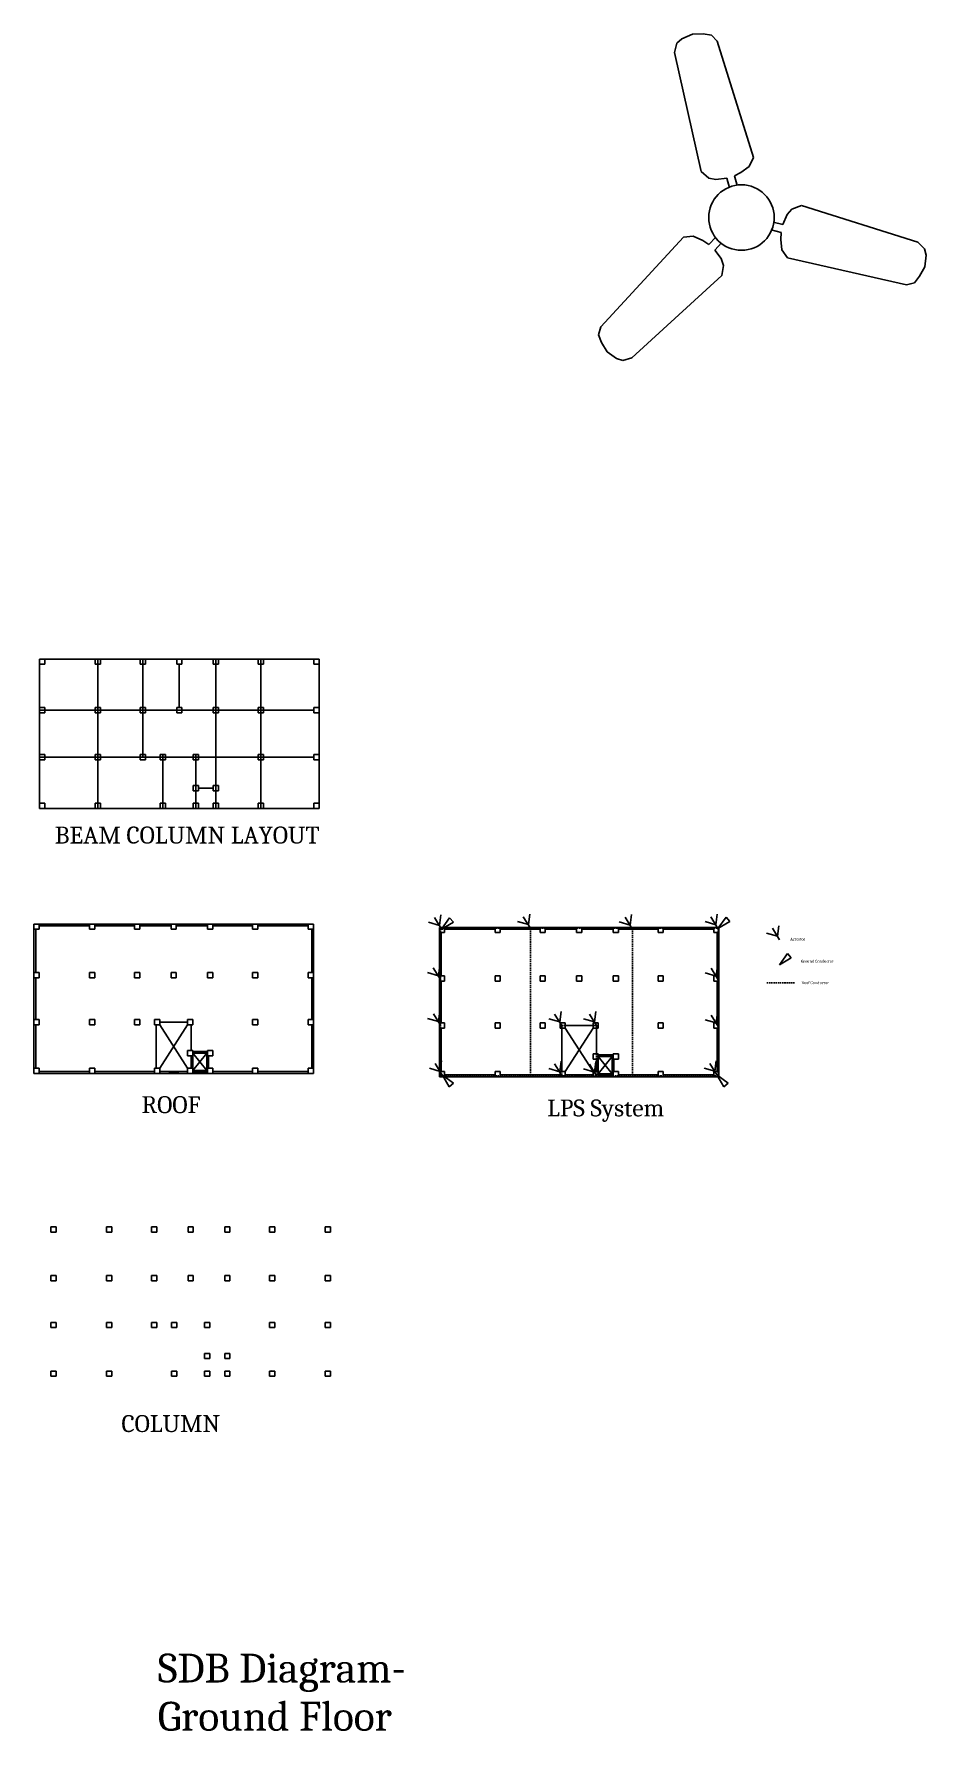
# Model space of a CAD drawing. Header units: inches. Extents: x -9560 to 22259, y -8480 to 5816.
# Drawn here: x 4327 to 7410, y -879 to 4987 of the extents above; entities that cross this region are included whole.
import ezdxf

# ---------------------------------------------------------------- set-up
doc = ezdxf.new("R2010")
doc.units = ezdxf.units.IN
doc.header["$LTSCALE"] = 2
doc.linetypes.add('HIDDEN', pattern=[0.375, 0.25, -0.125])
doc.layers.add('Emergency Lines', color=30, linetype='HIDDEN', lineweight=0)
doc.layers.add('switchboard_text', color=2, linetype='Continuous', lineweight=0)
for name, color, linetype in [('FloorPlan', 2, 'Continuous'), ('Sliding Door', 6, 'Continuous'), ('Text', 1, 'Continuous'), ('Window', 90, 'Continuous')]:
    doc.layers.add(name, color=color, linetype=linetype)
doc.styles.get("Standard").update_dxf_attribs({"font": 'Cambria Math.ttf', "height": 10})

# ---------------------------------------------------------------- blocks, each defined once
blk = doc.blocks.new('Arrestor')
at = {"layer": 'Window', "lineweight": 25, "ltscale": 10}
for p, q in [((-77, 130), (2, 43)), ((0, 140), (0, 0)), ((2, 43), (71, 128))]:
    blk.add_line(p, q, dxfattribs=at)
blk = doc.blocks.new('Ground Conductor')
at = {"layer": 'Sliding Door', "lineweight": 25, "ltscale": 10}
for p, q in [((0, 0), (84, 115)), ((124, 71), (0, 0)), ((84, 115), (124, 71))]:
    blk.add_line(p, q, dxfattribs=at)
blk = doc.blocks.new('6')
at = {"color": 18, "true_color": 0x000000}
for p, q in [((3285.1, -2227.8), (3268.2, -2243.2)), ((3322, -2211.4), (3285.1, -2227.8)), ((3358.8, -2210.9), (3322, -2211.4)), ((3387.4, -2214.9), (3358.8, -2210.9)), ((3407.5, -2235.6), (3387.4, -2214.9)), ((3268.2, -2243.2), (3260.1, -2275.1)), ((3260.1, -2275.1), (3351.4, -2686.9)), ((3532.6, -2638.3), (3407.5, -2235.6)), ((3518.4, -2668.9), (3532.6, -2638.3)), ((3351.4, -2686.9), (3378.5, -2709.3)), ((3467.6, -2701.4), (3489.2, -2689.8)), ((3489.2, -2689.8), (3518.4, -2668.9)), ((3378.5, -2709.3), (3403, -2714.4)), ((3403, -2714.4), (3440.1, -2709.5)), ((3440.1, -2709.5), (3449.6, -2742.4)), ((3476.7, -2735.2), (3467.6, -2701.4)), ((3698.5, -2804), (3665.6, -2816.2)), ((4100.8, -2930.8), (3698.5, -2804)), ((3634.6, -2869.5), (3601.3, -2861.3)), ((3649, -2834.9), (3634.6, -2869.5)), ((3665.6, -2816.2), (3649, -2834.9)), ((3290.9, -2913.4), (3004.7, -3223.2)), ((3324.5, -2910.5), (3290.9, -2913.4)), ((3357.2, -2925.3), (3324.5, -2910.5)), ((3378, -2938.2), (3357.2, -2925.3)), ((3402.8, -2913.4), (3378, -2938.2)), ((3594.1, -2888.3), (3627.9, -2897.4)), ((3627.9, -2897.4), (3627.1, -2921.8)), ((3627.1, -2921.8), (3630.6, -2957.5)), ((4124.4, -2953.8), (4100.8, -2930.8)), ((3398.8, -2958), (3422.6, -2933.2)), ((3421.6, -2987.7), (3398.8, -2958)), ((3429.5, -3011.4), (3421.6, -2987.7)), ((3630.6, -2957.5), (3650, -2985.2)), ((3650, -2985.2), (4061.4, -3078.2)), ((4129.3, -2976.1), (4124.4, -2953.8)), ((4125, -3016.3), (4129.3, -2976.1)), ((3112.6, -3331), (3423.5, -3046)), ((3423.5, -3046), (3429.5, -3011.4)), ((4089.3, -3071.2), (4107, -3048.4)), ((4107, -3048.4), (4125, -3016.3)), ((4061.4, -3078.2), (4089.3, -3071.2)), ((3004.7, -3223.2), (2996.8, -3250.9)), ((2996.8, -3250.9), (3007.7, -3277.6)), ((3007.7, -3277.6), (3026.5, -3309.3)), ((3026.5, -3309.3), (3059.1, -3333)), ((3059.1, -3333), (3080.9, -3339.9)), ((3080.9, -3339.9), (3112.6, -3331))]:
    blk.add_line(p, q, dxfattribs=at)
blk.add_circle((3491.2, -2845.6), 113.2, dxfattribs=at)

msp = doc.modelspace()

# ---------------------------------------------------------------- linework, layer by layer
at = {"layer": 'Emergency Lines', "lineweight": 25, "ltscale": 10}
for p, q in [((5731.7, 1385.8), (5731.7, 1893.2)), ((5731.7, 1893.2), (5735.4, 1893.2)), ((5735.7, 1892.9), (5744, 1892.9)), ((5744, 1892.9), (5744, 1895.7)), ((5744, 1895.7), (6053.4, 1895.7)), ((6042.7, 1895.5), (6042.7, 1385.7)), ((6053.4, 1895.7), (6689.5, 1895.7)), ((6396.1, 1895.9), (6396.1, 1386)), ((6689.5, 1895.7), (6691.7, 1895.7)), ((6691.7, 1895.7), (6691.7, 1385.8)), ((6860.2, 1707), (6956.9, 1707)), ((6151.2, 1559.1), (6271.2, 1559.1)), ((6151.2, 1559.1), (6151.2, 1385.8)), ((6271.2, 1559.1), (6271.2, 1385.9)), ((6691.7, 1385.8), (5731.7, 1385.8))]:
    msp.add_line(p, q, dxfattribs=at)
at = {"layer": 'FloorPlan'}
for p, q in [((4964.7, 2826), (4346.3, 2826)), ((4346.3, 2826), (4346.3, 2310)), ((4364.3, 2826), (4346.3, 2826)), ((4346.3, 2826), (4346.3, 2808)), ((4364.3, 2808), (4364.3, 2826)), ((4556.4, 2826), (4538.4, 2826)), ((4538.4, 2826), (4538.4, 2808)), ((4547.4, 2826), (4547.4, 2310)), ((4556.4, 2808), (4556.4, 2826)), ((4712, 2826), (4694, 2826)), ((4694, 2826), (4694, 2808)), ((4703, 2826), (4703, 2640.2)), ((4712, 2808), (4712, 2826)), ((4838.3, 2826), (4820.3, 2826)), ((4820.3, 2826), (4820.3, 2808)), ((4838.3, 2808), (4838.3, 2826)), ((4964.7, 2826), (4946.7, 2826)), ((4946.7, 2826), (4946.7, 2808)), ((4955.7, 2826), (4955.7, 2310)), ((4964.7, 2808), (4964.7, 2826)), ((4964.7, 2826), (5312.3, 2826)), ((5120, 2826), (5102, 2826)), ((5102, 2826), (5102, 2808)), ((5111, 2826), (5111, 2310)), ((5120, 2808), (5120, 2826)), ((5312.3, 2826), (5294.3, 2826)), ((5294.3, 2826), (5294.3, 2808)), ((5312.3, 2808), (5312.3, 2826)), ((4346.3, 2808), (4364.3, 2808)), ((4538.4, 2808), (4556.4, 2808)), ((4694, 2808), (4712, 2808)), ((4820.3, 2808), (4838.3, 2808)), ((4829.3, 2658.2), (4829.3, 2808)), ((4946.7, 2808), (4964.7, 2808)), ((5102, 2808), (5120, 2808)), ((5294.3, 2808), (5312.3, 2808)), ((5312.3, 2808), (5312.3, 2328)), ((4364.3, 2658.2), (4346.3, 2658.2)), ((4346.3, 2658.2), (4346.3, 2640.2)), ((4964.7, 2649.2), (4346.3, 2649.2)), ((4346.3, 2640.2), (4364.3, 2640.2)), ((4364.3, 2640.2), (4364.3, 2658.2)), ((4556.4, 2658.2), (4538.4, 2658.2)), ((4538.4, 2658.2), (4538.4, 2640.2)), ((4538.4, 2640.2), (4556.4, 2640.2)), ((4556.4, 2640.2), (4556.4, 2658.2)), ((4712, 2658.2), (4694, 2658.2)), ((4694, 2658.2), (4694, 2640.2)), ((4694, 2640.2), (4712, 2640.2)), ((4703, 2640.2), (4703, 2487.1)), ((4712, 2640.2), (4712, 2658.2)), ((4838.3, 2658.2), (4820.3, 2658.2)), ((4820.3, 2658.2), (4820.3, 2640.2)), ((4820.3, 2640.2), (4838.3, 2640.2)), ((4838.3, 2640.2), (4838.3, 2658.2)), ((4964.7, 2658.2), (4946.7, 2658.2)), ((4946.7, 2658.2), (4946.7, 2640.2)), ((4946.7, 2640.2), (4964.7, 2640.2)), ((4964.7, 2640.2), (4964.7, 2658.2)), ((4964.7, 2649.2), (5294.3, 2649.2)), ((5120, 2658.2), (5102, 2658.2)), ((5102, 2658.2), (5102, 2640.2)), ((5102, 2640.2), (5120, 2640.2)), ((5120, 2640.2), (5120, 2658.2)), ((5312.3, 2658.2), (5294.3, 2658.2)), ((5294.3, 2658.2), (5294.3, 2640.2)), ((5294.3, 2640.2), (5312.3, 2640.2)), ((5312.3, 2640.2), (5312.3, 2658.2)), ((4364.3, 2496.1), (4346.3, 2496.1)), ((4346.3, 2496.1), (4346.3, 2478.1)), ((4955.7, 2487.1), (4346.3, 2487.1)), ((4346.3, 2478.1), (4364.3, 2478.1)), ((4364.3, 2478.1), (4364.3, 2496.1)), ((4556.4, 2496.1), (4538.4, 2496.1)), ((4538.4, 2496.1), (4538.4, 2478.1)), ((4538.4, 2478.1), (4556.4, 2478.1)), ((4556.4, 2478.1), (4556.4, 2496.1)), ((4712, 2496.1), (4694, 2496.1)), ((4694, 2496.1), (4694, 2478.1)), ((4694, 2478.1), (4712, 2478.1)), ((4712, 2478.1), (4712, 2496.1)), ((4781.1, 2496.1), (4763.1, 2496.1)), ((4763.1, 2496.1), (4763.1, 2478.1)), ((4763.1, 2478.1), (4781.1, 2478.1)), ((4772.1, 2496.1), (4772.1, 2310)), ((4781.1, 2478.1), (4781.1, 2496.1)), ((4895.4, 2496.1), (4877.4, 2496.1)), ((4877.4, 2496.1), (4877.4, 2478.1)), ((4877.4, 2478.1), (4895.4, 2478.1)), ((4886.4, 2496.1), (4886.4, 2310)), ((4895.4, 2478.1), (4895.4, 2496.1)), ((4955.7, 2487.1), (5294.3, 2487.1)), ((5120, 2496.1), (5102, 2496.1)), ((5102, 2496.1), (5102, 2478.1)), ((5102, 2478.1), (5120, 2478.1)), ((5120, 2478.1), (5120, 2496.1)), ((5312.3, 2496.1), (5294.3, 2496.1)), ((5294.3, 2496.1), (5294.3, 2478.1)), ((5294.3, 2478.1), (5312.3, 2478.1)), ((5312.3, 2478.1), (5312.3, 2496.1)), ((4877.4, 2370.8), (4877.4, 2388.8)), ((4877.4, 2388.8), (4895.4, 2388.8)), ((4895.4, 2370.8), (4877.4, 2370.8)), ((4895.4, 2388.8), (4895.4, 2370.8)), ((4895.4, 2379.8), (4946.7, 2379.8)), ((4946.7, 2370.8), (4946.7, 2388.8)), ((4946.7, 2388.8), (4964.7, 2388.8)), ((4964.7, 2370.8), (4946.7, 2370.8)), ((4964.7, 2388.8), (4964.7, 2370.8)), ((4364.3, 2328), (4346.3, 2328)), ((4346.3, 2328), (4346.3, 2310)), ((4964.7, 2310), (4346.3, 2310)), ((4346.3, 2310), (4364.3, 2310)), ((4364.3, 2310), (4364.3, 2328)), ((4556.4, 2328), (4538.4, 2328)), ((4538.4, 2328), (4538.4, 2310)), ((4538.4, 2310), (4556.4, 2310)), ((4556.4, 2310), (4556.4, 2328)), ((4781.1, 2328), (4763.1, 2328)), ((4763.1, 2328), (4763.1, 2310)), ((4763.1, 2310), (4781.1, 2310)), ((4781.1, 2310), (4781.1, 2328)), ((4895.4, 2328), (4877.4, 2328)), ((4877.4, 2328), (4877.4, 2310)), ((4877.4, 2310), (4895.4, 2310)), ((4895.4, 2310), (4895.4, 2328)), ((4964.7, 2328), (4946.7, 2328)), ((4946.7, 2328), (4946.7, 2310)), ((4946.7, 2310), (4964.7, 2310)), ((4964.7, 2310), (4964.7, 2328)), ((4964.7, 2310), (5312.3, 2310)), ((5120, 2328), (5102, 2328)), ((5102, 2328), (5102, 2310)), ((5102, 2310), (5120, 2310)), ((5120, 2310), (5120, 2328)), ((5312.3, 2328), (5294.3, 2328)), ((5294.3, 2328), (5294.3, 2310)), ((5294.3, 2310), (5312.3, 2310)), ((5312.3, 2310), (5312.3, 2328)), ((4326.8, 1910.1), (4326.8, 1394.1)), ((4344.8, 1910.1), (4326.8, 1910.1)), ((4326.8, 1910.1), (4326.8, 1892.1)), ((4326.8, 1892.1), (4344.8, 1892.1)), ((4332.8, 1742.3), (4332.8, 1892.1)), ((4344.8, 1892.1), (4344.8, 1910.1)), ((4927.2, 1910.1), (4344.8, 1910.1)), ((4518.9, 1904.4), (4344.8, 1904.4)), ((4536.9, 1910.1), (4518.9, 1910.1)), ((4518.9, 1910.1), (4518.9, 1892.1)), ((4518.9, 1892.1), (4536.9, 1892.1)), ((4536.9, 1892.1), (4536.9, 1910.1)), ((4674.6, 1904.1), (4536.9, 1904.1)), ((4692.5, 1910.1), (4674.5, 1910.1)), ((4674.5, 1910.1), (4674.5, 1892.1)), ((4674.5, 1910.1), (4674.6, 1904.1)), ((4674.5, 1892.1), (4692.5, 1892.1)), ((4692.5, 1892.1), (4692.5, 1910.1)), ((4800.8, 1904.1), (4692.5, 1904.1)), ((4818.8, 1910.1), (4800.8, 1910.1)), ((4818.8, 1910.1), (4800.8, 1910.1)), ((4800.8, 1910.1), (4800.8, 1892.1)), ((4800.8, 1904.1), (4800.8, 1910.1)), ((4800.8, 1910.1), (4800.8, 1907.1)), ((4800.8, 1892.1), (4818.8, 1892.1)), ((4818.8, 1892.1), (4818.8, 1910.1)), ((4927.2, 1904.1), (4818.8, 1904.1)), ((4945.2, 1910.1), (4927.2, 1910.1)), ((4927.2, 1910.1), (4927.2, 1892.1)), ((4927.2, 1892.1), (4945.2, 1892.1)), ((4945.2, 1892.1), (4945.2, 1910.1)), ((4945.2, 1910.1), (5292.8, 1910.1)), ((4945.2, 1904.1), (5082.4, 1904.1)), ((5100.4, 1910.1), (5082.4, 1910.1)), ((5082.4, 1910.1), (5082.4, 1892.1)), ((5082.4, 1892.1), (5100.4, 1892.1)), ((5100.4, 1892.1), (5100.4, 1910.1)), ((5100.4, 1904.1), (5274.8, 1904.1)), ((5292.8, 1910.1), (5274.8, 1910.1)), ((5274.8, 1910.1), (5274.8, 1892.1)), ((5274.8, 1892.1), (5292.8, 1892.1)), ((5292.8, 1892.1), (5286.8, 1892.1)), ((5286.8, 1892.1), (5286.8, 1742.3)), ((5292.8, 1892.1), (5292.8, 1910.1)), ((5292.8, 1892.1), (5292.8, 1412.1)), ((5728.4, 1898.6), (5728.4, 1382.6)), ((5746.4, 1898.6), (5728.4, 1898.6)), ((5728.4, 1898.6), (5728.4, 1880.6)), ((5728.4, 1880.6), (5746.4, 1880.6)), ((5734.4, 1730.9), (5734.4, 1880.6)), ((5746.4, 1880.6), (5746.4, 1898.6)), ((6328.8, 1898.6), (5746.4, 1898.6)), ((5920.5, 1892.9), (5746.4, 1892.9)), ((5938.5, 1898.6), (5920.5, 1898.6)), ((5920.5, 1898.6), (5920.5, 1880.6)), ((5920.5, 1880.6), (5938.5, 1880.6)), ((5938.5, 1880.6), (5938.5, 1898.6)), ((6076.2, 1892.6), (5938.5, 1892.6)), ((6094.1, 1898.6), (6076.1, 1898.6)), ((6076.1, 1898.6), (6076.1, 1880.6)), ((6076.1, 1898.6), (6076.2, 1892.6)), ((6076.1, 1880.6), (6094.1, 1880.6)), ((6094.1, 1880.6), (6094.1, 1898.6)), ((6202.4, 1892.6), (6094.1, 1892.6)), ((6220.4, 1898.6), (6202.4, 1898.6)), ((6220.4, 1898.6), (6202.4, 1898.6)), ((6202.4, 1898.6), (6202.4, 1880.6)), ((6202.4, 1892.6), (6202.4, 1898.6)), ((6202.4, 1898.6), (6202.4, 1895.6)), ((6202.4, 1880.6), (6220.4, 1880.6)), ((6220.4, 1880.6), (6220.4, 1898.6)), ((6328.8, 1892.6), (6220.4, 1892.6)), ((6346.8, 1898.6), (6328.8, 1898.6)), ((6328.8, 1898.6), (6328.8, 1880.6)), ((6328.8, 1880.6), (6346.8, 1880.6)), ((6346.8, 1880.6), (6346.8, 1898.6)), ((6346.8, 1898.6), (6694.4, 1898.6)), ((6346.8, 1892.6), (6484.1, 1892.6)), ((6502.1, 1898.6), (6484.1, 1898.6)), ((6484.1, 1898.6), (6484.1, 1880.6)), ((6484.1, 1880.6), (6502.1, 1880.6)), ((6502.1, 1880.6), (6502.1, 1898.6)), ((6502.1, 1892.6), (6676.4, 1892.6)), ((6694.4, 1898.6), (6676.4, 1898.6)), ((6676.4, 1898.6), (6676.4, 1880.6)), ((6676.4, 1880.6), (6694.4, 1880.6)), ((6694.4, 1880.6), (6688.4, 1880.6)), ((6688.4, 1880.6), (6688.4, 1730.9)), ((6694.4, 1880.6), (6694.4, 1898.6)), ((6694.4, 1880.6), (6694.4, 1400.6)), ((4344.8, 1742.3), (4326.8, 1742.3)), ((4326.8, 1742.3), (4326.8, 1724.3)), ((4326.8, 1724.3), (4344.8, 1724.3)), ((4332.8, 1580.2), (4332.8, 1724.3)), ((4344.8, 1724.3), (4344.8, 1742.3)), ((4536.9, 1742.3), (4518.9, 1742.3)), ((4518.9, 1742.3), (4518.9, 1724.3)), ((4518.9, 1724.3), (4536.9, 1724.3)), ((4536.9, 1724.3), (4536.9, 1742.3)), ((4692.5, 1742.3), (4674.5, 1742.3)), ((4674.5, 1742.3), (4674.5, 1724.3)), ((4674.5, 1724.3), (4692.5, 1724.3)), ((4692.5, 1724.3), (4692.5, 1742.3)), ((4818.8, 1742.3), (4800.8, 1742.3)), ((4800.8, 1742.3), (4800.8, 1724.3)), ((4800.8, 1724.3), (4818.8, 1724.3)), ((4818.8, 1724.3), (4818.8, 1742.3)), ((4945.2, 1742.3), (4927.2, 1742.3)), ((4927.2, 1742.3), (4927.2, 1724.3)), ((4927.2, 1724.3), (4945.2, 1724.3)), ((4945.2, 1724.3), (4945.2, 1742.3)), ((5100.4, 1742.3), (5082.4, 1742.3)), ((5082.4, 1742.3), (5082.4, 1724.3)), ((5082.4, 1724.3), (5100.4, 1724.3)), ((5100.4, 1724.3), (5100.4, 1742.3)), ((5292.8, 1742.3), (5274.8, 1742.3)), ((5274.8, 1742.3), (5274.8, 1724.3)), ((5274.8, 1724.3), (5292.8, 1724.3)), ((5286.8, 1724.3), (5286.8, 1580.2)), ((5292.8, 1724.3), (5292.8, 1742.3)), ((5746.4, 1730.9), (5728.4, 1730.9)), ((5728.4, 1730.9), (5728.4, 1712.9)), ((5728.4, 1712.9), (5746.4, 1712.9)), ((5734.4, 1568.8), (5734.4, 1712.9)), ((5746.4, 1712.9), (5746.4, 1730.9)), ((5938.5, 1730.9), (5920.5, 1730.9)), ((5920.5, 1730.9), (5920.5, 1712.9)), ((5920.5, 1712.9), (5938.5, 1712.9)), ((5938.5, 1712.9), (5938.5, 1730.9)), ((6094.1, 1730.9), (6076.1, 1730.9)), ((6076.1, 1730.9), (6076.1, 1712.9)), ((6076.1, 1712.9), (6094.1, 1712.9)), ((6094.1, 1712.9), (6094.1, 1730.9)), ((6220.4, 1730.9), (6202.4, 1730.9)), ((6202.4, 1730.9), (6202.4, 1712.9)), ((6202.4, 1712.9), (6220.4, 1712.9)), ((6220.4, 1712.9), (6220.4, 1730.9)), ((6346.8, 1730.9), (6328.8, 1730.9)), ((6328.8, 1730.9), (6328.8, 1712.9)), ((6328.8, 1712.9), (6346.8, 1712.9)), ((6346.8, 1712.9), (6346.8, 1730.9)), ((6502.1, 1730.9), (6484.1, 1730.9)), ((6484.1, 1730.9), (6484.1, 1712.9)), ((6484.1, 1712.9), (6502.1, 1712.9)), ((6502.1, 1712.9), (6502.1, 1730.9)), ((6694.4, 1730.9), (6676.4, 1730.9)), ((6676.4, 1730.9), (6676.4, 1712.9)), ((6676.4, 1712.9), (6694.4, 1712.9)), ((6688.4, 1712.9), (6688.4, 1568.8)), ((6694.4, 1712.9), (6694.4, 1730.9)), ((4344.8, 1580.2), (4326.8, 1580.2)), ((4326.8, 1580.2), (4326.8, 1562.2)), ((4326.8, 1562.2), (4344.8, 1562.2)), ((4332.8, 1412.1), (4332.8, 1562.2)), ((4344.8, 1580.2), (4344.8, 1574.2)), ((4344.8, 1562.2), (4344.8, 1574.2)), ((4536.9, 1580.2), (4518.9, 1580.2)), ((4518.9, 1580.2), (4518.9, 1562.2)), ((4518.9, 1562.2), (4536.9, 1562.2)), ((4536.9, 1562.2), (4536.9, 1580.2)), ((4692.5, 1580.2), (4674.5, 1580.2)), ((4674.5, 1580.2), (4674.5, 1562.2)), ((4674.5, 1562.2), (4692.5, 1562.2)), ((4674.5, 1562.2), (4680.5, 1562.2)), ((4692.5, 1562.2), (4692.5, 1580.2)), ((4761.5, 1580.2), (4743.5, 1580.2)), ((4743.5, 1580.2), (4743.5, 1562.2)), ((4743.5, 1580.2), (4743.6, 1574.2)), ((4743.5, 1562.2), (4749.8, 1562.2)), ((4749.8, 1562.2), (4749.8, 1412.1)), ((4749.8, 1562.2), (4755.8, 1562.2)), ((4755.8, 1562.2), (4761.5, 1562.2)), ((4761.5, 1562.2), (4761.5, 1580.2)), ((4761.5, 1571.2), (4857.9, 1571.2)), ((4761.5, 1562.2), (4857.9, 1412.1)), ((4857.9, 1562.2), (4761.5, 1412.1)), ((4875.9, 1580.2), (4857.9, 1580.2)), ((4857.9, 1580.2), (4857.9, 1562.2)), ((4857.9, 1562.2), (4863.8, 1562.2)), ((4863.8, 1562.2), (4869.8, 1562.2)), ((4869.8, 1562.2), (4875.9, 1562.2)), ((4869.8, 1532.1), (4869.8, 1562.2)), ((4869.8, 1532.1), (4869.8, 1472.9)), ((4875.9, 1562.2), (4875.9, 1580.2)), ((5100.4, 1580.2), (5082.4, 1580.2)), ((5082.4, 1580.2), (5082.4, 1574.2)), ((5082.4, 1574.2), (5082.4, 1562.2)), ((5082.4, 1562.2), (5100.4, 1562.2)), ((5100.4, 1562.2), (5100.4, 1580.2)), ((5292.8, 1580.2), (5274.8, 1580.2)), ((5274.8, 1580.2), (5274.8, 1562.2)), ((5274.8, 1580.2), (5292.8, 1580.2)), ((5274.8, 1562.2), (5292.8, 1562.2)), ((5286.8, 1562.2), (5286.8, 1412.1)), ((5292.8, 1562.2), (5292.8, 1580.2)), ((5746.4, 1568.8), (5728.4, 1568.8)), ((5728.4, 1568.8), (5728.4, 1550.8)), ((5728.4, 1550.8), (5746.4, 1550.8)), ((5734.4, 1400.6), (5734.4, 1550.8)), ((5746.4, 1568.8), (5746.4, 1562.8)), ((5746.4, 1550.8), (5746.4, 1562.8)), ((5938.5, 1568.8), (5920.5, 1568.8)), ((5920.5, 1568.8), (5920.5, 1550.8)), ((5920.5, 1550.8), (5938.5, 1550.8)), ((5938.5, 1550.8), (5938.5, 1568.8)), ((6094.1, 1568.8), (6076.1, 1568.8)), ((6076.1, 1568.8), (6076.1, 1550.8)), ((6076.1, 1550.8), (6094.1, 1550.8)), ((6076.1, 1550.8), (6082.1, 1550.8)), ((6094.1, 1550.8), (6094.1, 1568.8)), ((6163.2, 1568.8), (6145.2, 1568.8)), ((6145.2, 1568.8), (6145.2, 1550.8)), ((6145.2, 1568.8), (6145.2, 1562.8)), ((6145.2, 1550.8), (6151.4, 1550.8)), ((6151.4, 1550.8), (6151.4, 1400.6)), ((6151.4, 1550.8), (6157.4, 1550.8)), ((6157.4, 1550.8), (6163.2, 1550.8)), ((6163.2, 1550.8), (6163.2, 1568.8)), ((6163.2, 1559.8), (6259.5, 1559.8)), ((6163.2, 1550.8), (6259.5, 1400.6)), ((6259.5, 1550.8), (6163.2, 1400.6)), ((6277.5, 1568.8), (6259.5, 1568.8)), ((6259.5, 1568.8), (6259.5, 1550.8)), ((6259.5, 1550.8), (6265.4, 1550.8)), ((6265.4, 1550.8), (6271.4, 1550.8)), ((6271.4, 1550.8), (6277.5, 1550.8)), ((6271.4, 1520.6), (6271.4, 1550.8)), ((6277.5, 1550.8), (6277.5, 1568.8)), ((6502.1, 1568.8), (6484.1, 1568.8)), ((6484.1, 1568.8), (6484.1, 1562.8)), ((6484.1, 1562.8), (6484.1, 1550.8)), ((6484.1, 1550.8), (6502.1, 1550.8)), ((6502.1, 1550.8), (6502.1, 1568.8)), ((6694.4, 1568.8), (6676.4, 1568.8)), ((6676.4, 1568.8), (6676.4, 1550.8)), ((6676.4, 1568.8), (6694.4, 1568.8)), ((6676.4, 1550.8), (6694.4, 1550.8)), ((6688.4, 1550.8), (6688.4, 1400.6)), ((6694.4, 1550.8), (6694.4, 1568.8)), ((4857.9, 1454.9), (4857.9, 1472.9)), ((4857.9, 1472.9), (4875.9, 1472.9)), ((4875.9, 1472.9), (4875.9, 1454.9)), ((4875.9, 1463.9), (4875.9, 1469.9)), ((4875.9, 1469.9), (4927.2, 1469.9)), ((4927.2, 1454.9), (4927.2, 1472.9)), ((4927.2, 1472.9), (4945.2, 1472.9)), ((4927.2, 1472.9), (4933.2, 1472.9)), ((4945.2, 1472.9), (4945.2, 1454.9)), ((6271.4, 1520.6), (6271.4, 1461.4)), ((4344.8, 1412.1), (4326.8, 1412.1)), ((4326.8, 1412.1), (4326.8, 1394.1)), ((4326.8, 1412.1), (4332.8, 1412.1)), ((4344.8, 1394.1), (4344.8, 1412.1)), ((4536.9, 1412.1), (4518.9, 1412.1)), ((4518.9, 1412.1), (4518.9, 1394.1)), ((4527.9, 1412.1), (4524.9, 1412.1)), ((4524.9, 1412.1), (4530.9, 1412.1)), ((4536.9, 1394.1), (4536.9, 1412.1)), ((4761.5, 1412.1), (4743.5, 1412.1)), ((4743.5, 1412.1), (4743.5, 1394.1)), ((4761.5, 1394.1), (4761.5, 1412.1)), ((4875.9, 1454.9), (4857.9, 1454.9)), ((4875.9, 1412.1), (4857.9, 1412.1)), ((4857.9, 1412.1), (4857.9, 1394.1)), ((4869.8, 1412.1), (4869.8, 1454.9)), ((4875.9, 1412.1), (4869.9, 1412.1)), ((4875.9, 1404.1), (4875.9, 1464.1)), ((4875.9, 1463.9), (4923.9, 1463.9)), ((4875.9, 1463.9), (4923.9, 1463.9)), ((4875.9, 1403.9), (4875.9, 1463.9)), ((4875.9, 1463.9), (4923.9, 1403.9)), ((4923.9, 1463.9), (4875.9, 1403.9)), ((4875.9, 1394.1), (4875.9, 1412.1)), ((4923.9, 1463.9), (4923.9, 1403.9)), ((4945.2, 1454.9), (4927.2, 1454.9)), ((4945.2, 1412.1), (4927.2, 1412.1)), ((4927.2, 1412.1), (4927.2, 1394.1)), ((4929.9, 1412.1), (4929.9, 1454.9)), ((4945.2, 1394.1), (4945.2, 1412.1)), ((5082.4, 1412.1), (5088.4, 1412.2)), ((5100.4, 1412.1), (5082.4, 1412.1)), ((5082.4, 1412.1), (5082.4, 1394.1)), ((5100.4, 1394.1), (5100.4, 1412.1)), ((5292.8, 1412.1), (5274.8, 1412.1)), ((5274.8, 1412.1), (5274.8, 1394.1)), ((5292.8, 1394.1), (5292.8, 1412.1)), ((6259.5, 1443.4), (6259.5, 1461.4)), ((6259.5, 1461.4), (6277.5, 1461.4)), ((6277.5, 1443.4), (6259.5, 1443.4)), ((6271.4, 1400.6), (6271.4, 1443.4)), ((6277.5, 1461.4), (6277.5, 1443.4)), ((6277.5, 1452.4), (6277.5, 1458.4)), ((6277.5, 1458.4), (6328.8, 1458.4)), ((6277.5, 1392.6), (6277.5, 1452.6)), ((6277.5, 1452.4), (6325.5, 1452.4)), ((6277.5, 1452.4), (6325.5, 1452.4)), ((6277.5, 1392.4), (6277.5, 1452.4)), ((6277.5, 1452.4), (6325.5, 1392.4)), ((6325.5, 1452.4), (6277.5, 1392.4)), ((6325.5, 1452.4), (6325.5, 1392.4)), ((6328.8, 1443.4), (6328.8, 1461.4)), ((6328.8, 1461.4), (6346.8, 1461.4)), ((6328.8, 1461.4), (6334.8, 1461.4)), ((6346.8, 1443.4), (6328.8, 1443.4)), ((6331.5, 1400.7), (6331.5, 1443.4)), ((6346.8, 1461.4), (6346.8, 1443.4)), ((4945.2, 1394.1), (4326.8, 1394.1)), ((4326.8, 1394.1), (4344.8, 1394.1)), ((4518.9, 1400.1), (4344.8, 1400.1)), ((4518.9, 1394.1), (4536.9, 1394.1)), ((4743.5, 1400.1), (4536.9, 1400.1)), ((4743.5, 1394.1), (4743.5, 1400.1)), ((4743.5, 1394.1), (4761.5, 1394.1)), ((4761.5, 1400.1), (4776.8, 1400.1)), ((4806.8, 1400.1), (4761.5, 1400.1)), ((4806.8, 1400.1), (4776.8, 1400.1)), ((4776.8, 1394.1), (4806.8, 1394.1)), ((4824.8, 1400.1), (4794.8, 1400.1)), ((4794.8, 1400.1), (4794.8, 1394.1)), ((4794.8, 1394.1), (4824.8, 1394.1)), ((4797.1, 1400.1), (4797.1, 1394.1)), ((4797.1, 1397.1), (4823, 1397.1)), ((4806.8, 1400.1), (4812.8, 1400.1)), ((4806.8, 1394.1), (4812.8, 1394.1)), ((4812.8, 1400.1), (4842.8, 1400.1)), ((4812.8, 1400.1), (4857.9, 1400.1)), ((4842.8, 1394.1), (4812.8, 1394.1)), ((4823, 1400.1), (4823, 1394.1)), ((4824.8, 1397.1), (4824.8, 1400.1)), ((4824.8, 1400.1), (4824.8, 1394.1)), ((4857.9, 1400.1), (4842.8, 1400.1)), ((4857.9, 1394.1), (4875.9, 1394.1)), ((4923.9, 1403.9), (4875.9, 1403.9)), ((4875.9, 1397.9), (4927.2, 1397.9)), ((4927.2, 1394.1), (4945.2, 1394.1)), ((4945.2, 1400.1), (5082.4, 1400.1)), ((4945.2, 1394.1), (5292.8, 1394.1)), ((5082.4, 1394.1), (5100.4, 1394.1)), ((5100.4, 1400.1), (5274.8, 1400.1)), ((5274.8, 1394.1), (5292.8, 1394.1)), ((5746.4, 1400.6), (5728.4, 1400.6)), ((5728.4, 1400.6), (5728.4, 1382.6)), ((5728.4, 1400.6), (5734.4, 1400.6)), ((6346.8, 1382.6), (5728.4, 1382.6)), ((5728.4, 1382.6), (5746.4, 1382.6)), ((5746.4, 1382.6), (5746.4, 1400.6)), ((5920.5, 1388.6), (5746.4, 1388.6)), ((5938.5, 1400.6), (5920.5, 1400.6)), ((5920.5, 1400.6), (5920.5, 1382.6)), ((5920.5, 1382.6), (5938.5, 1382.6)), ((5929.5, 1400.6), (5926.5, 1400.6)), ((5926.5, 1400.6), (5932.5, 1400.6)), ((5938.5, 1382.6), (5938.5, 1400.6)), ((6145.2, 1388.6), (5938.5, 1388.6)), ((6163.2, 1400.6), (6145.2, 1400.6)), ((6145.2, 1400.6), (6145.2, 1382.6)), ((6145.2, 1382.6), (6145.2, 1388.6)), ((6145.2, 1382.6), (6163.2, 1382.6)), ((6163.2, 1382.6), (6163.2, 1400.6)), ((6163.2, 1388.6), (6178.4, 1388.6)), ((6208.4, 1388.6), (6163.2, 1388.6)), ((6208.4, 1388.6), (6178.4, 1388.6)), ((6178.4, 1382.6), (6208.4, 1382.6)), ((6226.4, 1388.6), (6196.4, 1388.6)), ((6196.4, 1388.6), (6196.4, 1382.6)), ((6196.4, 1382.6), (6226.4, 1382.6)), ((6198.7, 1388.6), (6198.7, 1382.6)), ((6198.7, 1385.6), (6224.6, 1385.6)), ((6208.4, 1388.6), (6214.4, 1388.6)), ((6208.4, 1382.6), (6214.4, 1382.6)), ((6214.4, 1388.6), (6244.4, 1388.6)), ((6214.4, 1388.6), (6259.5, 1388.6)), ((6244.4, 1382.6), (6214.4, 1382.6)), ((6224.6, 1388.6), (6224.6, 1382.6)), ((6226.4, 1385.6), (6226.4, 1388.6)), ((6226.4, 1388.6), (6226.4, 1382.6)), ((6259.5, 1388.6), (6244.4, 1388.6)), ((6277.5, 1400.6), (6259.5, 1400.6)), ((6259.5, 1400.6), (6259.5, 1382.6)), ((6259.5, 1382.6), (6277.5, 1382.6)), ((6277.5, 1400.6), (6271.5, 1400.6)), ((6277.5, 1382.6), (6277.5, 1400.6)), ((6325.5, 1392.4), (6277.5, 1392.4)), ((6277.5, 1386.4), (6328.8, 1386.4)), ((6346.8, 1400.6), (6328.8, 1400.6)), ((6328.8, 1400.6), (6328.8, 1382.6)), ((6328.8, 1382.6), (6346.8, 1382.6)), ((6346.8, 1382.6), (6346.8, 1400.6)), ((6346.8, 1388.6), (6484.1, 1388.6)), ((6346.8, 1382.6), (6694.4, 1382.6)), ((6484.1, 1400.6), (6490.1, 1400.8)), ((6502.1, 1400.6), (6484.1, 1400.6)), ((6484.1, 1400.6), (6484.1, 1382.6)), ((6484.1, 1382.6), (6502.1, 1382.6)), ((6502.1, 1382.6), (6502.1, 1400.6)), ((6502.1, 1388.6), (6676.4, 1388.6)), ((6694.4, 1400.6), (6676.4, 1400.6)), ((6676.4, 1400.6), (6676.4, 1382.6)), ((6676.4, 1382.6), (6694.4, 1382.6)), ((6694.4, 1382.6), (6694.4, 1400.6)), ((4403.7, 863.2), (4385.7, 863.2)), ((4385.7, 863.2), (4385.7, 845.2)), ((4385.7, 845.2), (4403.7, 845.2)), ((4403.7, 845.2), (4403.7, 863.2)), ((4595.8, 863.2), (4577.8, 863.2)), ((4577.8, 863.2), (4577.8, 845.2)), ((4577.8, 845.2), (4595.8, 845.2)), ((4595.8, 845.2), (4595.8, 863.2)), ((4751.4, 863.2), (4733.4, 863.2)), ((4733.4, 863.2), (4733.4, 845.2)), ((4733.4, 863.2), (4733.5, 857.2)), ((4733.4, 845.2), (4751.4, 845.2)), ((4751.4, 845.2), (4751.4, 863.2)), ((4877.7, 863.2), (4859.7, 863.2)), ((4877.7, 863.2), (4859.7, 863.2)), ((4859.7, 863.2), (4859.7, 845.2)), ((4859.7, 857.2), (4859.7, 863.2)), ((4859.7, 863.2), (4859.7, 860.2)), ((4877.7, 863.2), (4859.7, 863.2)), ((4859.7, 845.2), (4877.7, 845.2)), ((4877.7, 845.2), (4877.7, 863.2)), ((5004.1, 863.2), (4986.1, 863.2)), ((4986.1, 863.2), (4986.1, 845.2)), ((4986.1, 845.2), (5004.1, 845.2)), ((5004.1, 845.2), (5004.1, 863.2)), ((5159.3, 863.2), (5141.3, 863.2)), ((5141.3, 863.2), (5141.3, 845.2)), ((5141.3, 845.2), (5159.3, 845.2)), ((5159.3, 845.2), (5159.3, 863.2)), ((5351.7, 863.2), (5333.7, 863.2)), ((5333.7, 863.2), (5333.7, 845.2)), ((5333.7, 845.2), (5351.7, 845.2)), ((5351.7, 845.2), (5345.7, 845.2)), ((5351.7, 845.2), (5351.7, 863.2)), ((4403.7, 695.4), (4385.7, 695.4)), ((4385.7, 695.4), (4385.7, 677.4)), ((4385.7, 677.4), (4403.7, 677.4)), ((4403.7, 677.4), (4403.7, 695.4)), ((4595.8, 695.4), (4577.8, 695.4)), ((4577.8, 695.4), (4577.8, 677.4)), ((4577.8, 677.4), (4595.8, 677.4)), ((4595.8, 677.4), (4595.8, 695.4)), ((4751.4, 695.4), (4733.4, 695.4)), ((4733.4, 695.4), (4733.4, 677.4)), ((4733.4, 677.4), (4751.4, 677.4)), ((4751.4, 677.4), (4751.4, 695.4)), ((4877.7, 695.4), (4859.7, 695.4)), ((4859.7, 695.4), (4859.7, 677.4)), ((4859.7, 677.4), (4877.7, 677.4)), ((4877.7, 677.4), (4877.7, 695.4)), ((5004.1, 695.4), (4986.1, 695.4)), ((4986.1, 695.4), (4986.1, 677.4)), ((4986.1, 677.4), (5004.1, 677.4)), ((5004.1, 677.4), (5004.1, 695.4)), ((5159.3, 695.4), (5141.3, 695.4)), ((5141.3, 695.4), (5141.3, 677.4)), ((5141.3, 677.4), (5159.3, 677.4)), ((5159.3, 677.4), (5159.3, 695.4)), ((5351.7, 695.4), (5333.7, 695.4)), ((5333.7, 695.4), (5333.7, 677.4)), ((5333.7, 677.4), (5351.7, 677.4)), ((5351.7, 677.4), (5351.7, 695.4)), ((4403.7, 533.3), (4385.7, 533.3)), ((4385.7, 533.3), (4385.7, 515.3)), ((4403.7, 533.3), (4403.7, 527.3)), ((4595.8, 533.3), (4577.8, 533.3)), ((4577.8, 533.3), (4577.8, 515.3)), ((4595.8, 515.3), (4595.8, 533.3)), ((4751.4, 533.3), (4733.4, 533.3)), ((4733.4, 533.3), (4733.4, 515.3)), ((4751.4, 515.3), (4751.4, 533.3)), ((4820.5, 533.3), (4802.5, 533.3)), ((4802.5, 533.3), (4802.5, 515.3)), ((4802.5, 533.3), (4802.5, 527.3)), ((4820.5, 515.3), (4820.5, 533.3)), ((4934.8, 533.3), (4916.8, 533.3)), ((4916.8, 533.3), (4916.8, 515.3)), ((4934.8, 515.3), (4934.8, 533.3)), ((5159.3, 533.3), (5141.3, 533.3)), ((5141.3, 527.3), (5141.3, 533.3)), ((5159.3, 515.3), (5159.3, 533.3)), ((5351.7, 533.3), (5333.7, 533.3)), ((5333.7, 533.3), (5333.7, 515.3)), ((5333.7, 533.3), (5351.7, 533.3)), ((5351.7, 515.3), (5351.7, 533.3)), ((4385.7, 515.3), (4403.7, 515.3)), ((4403.7, 515.3), (4403.7, 527.3)), ((4577.8, 515.3), (4595.8, 515.3)), ((4733.4, 515.3), (4751.4, 515.3)), ((4733.4, 515.3), (4739.4, 515.3)), ((4802.5, 515.3), (4808.7, 515.3)), ((4808.7, 515.3), (4814.7, 515.3)), ((4814.7, 515.3), (4820.5, 515.3)), ((4916.8, 515.3), (4922.7, 515.3)), ((4922.7, 515.3), (4928.7, 515.3)), ((4928.7, 515.3), (4934.8, 515.3)), ((5141.3, 527.3), (5141.3, 515.3)), ((5141.3, 515.3), (5159.3, 515.3)), ((5333.7, 515.3), (5351.7, 515.3)), ((4916.8, 408), (4916.8, 426)), ((4916.8, 426), (4934.8, 426)), ((4934.8, 426), (4934.8, 408)), ((4934.8, 417), (4934.8, 423)), ((4986.1, 408), (4986.1, 426)), ((4986.1, 426), (5004.1, 426)), ((4986.1, 426), (4992.1, 426)), ((5004.1, 426), (5004.1, 408)), ((4403.7, 365.2), (4385.7, 365.2)), ((4385.7, 365.2), (4385.7, 347.2)), ((4385.7, 365.2), (4391.7, 365.2)), ((4403.7, 347.2), (4403.7, 365.2)), ((4595.8, 365.2), (4577.8, 365.2)), ((4577.8, 365.2), (4577.8, 347.2)), ((4586.8, 365.2), (4583.8, 365.1)), ((4583.8, 365.1), (4589.8, 365.1)), ((4595.8, 347.2), (4595.8, 365.2)), ((4820.5, 365.2), (4802.5, 365.2)), ((4802.5, 365.2), (4802.5, 347.2)), ((4802.5, 347.2), (4802.5, 353.2)), ((4820.5, 347.2), (4820.5, 365.2)), ((4934.8, 408), (4916.8, 408)), ((4934.8, 365.2), (4916.8, 365.2)), ((4916.8, 365.2), (4916.8, 347.2)), ((4934.8, 365.2), (4928.8, 365.2)), ((4934.8, 347.2), (4934.8, 365.2)), ((5004.1, 408), (4986.1, 408)), ((5004.1, 365.2), (4986.1, 365.2)), ((4986.1, 365.2), (4986.1, 347.2)), ((5004.1, 347.2), (5004.1, 365.2)), ((5141.3, 365.2), (5147.3, 365.3)), ((5159.3, 365.2), (5141.3, 365.2)), ((5141.3, 365.2), (5141.3, 347.2)), ((5159.3, 347.2), (5159.3, 365.2)), ((5351.7, 365.2), (5333.7, 365.2)), ((5333.7, 365.2), (5333.7, 347.2)), ((5351.7, 347.2), (5351.7, 365.2)), ((4385.7, 347.2), (4403.7, 347.2)), ((4577.8, 347.2), (4595.8, 347.2)), ((4802.5, 347.2), (4820.5, 347.2)), ((4916.8, 347.2), (4934.8, 347.2)), ((4986.1, 347.2), (5004.1, 347.2)), ((5141.3, 347.2), (5159.3, 347.2)), ((5333.7, 347.2), (5351.7, 347.2))]:
    msp.add_line(p, q, dxfattribs=at)

# ---------------------------------------------------------------- block references
msp.add_blockref('6', (3281.2, 7197.9))
at = {"layer": 'Sliding Door', "lineweight": 25, "ltscale": 10}
for name, p, xscale, yscale, rotation in [('Arrestor', (5735.6, 1892.8), 0.3333333333329345, 0.3333333333329345, 31.73271475953033), ('Arrestor', (6042.9, 1895.7), 0.3333333333329345, 0.3333333333329345, 31.73271475953033), ('Arrestor', (6394.7, 1894.2), 0.3333333333329345, 0.3333333333329345, 31.73271475953033), ('Arrestor', (6691.2, 1895.2), 0.3333333333329345, 0.3333333333329345, 31.73271475953033), ('Arrestor', (6904, 1855.7), 0.3333333333329345, 0.3333333333329345, 31.73271475953033), ('Arrestor', (5731.6, 1718.9), 0.3333333333329345, 0.3333333333329345, 31.73271475953033), ('Arrestor', (6692.1, 1717.9), 0.3333333333329345, 0.3333333333329345, 31.73271475953033), ('Arrestor', (5732.1, 1560.5), 0.3333333333329345, 0.3333333333329345, 31.73271475953033), ('Arrestor', (6151.2, 1559.1), 0.3333333333329345, 0.3333333333329345, 31.73271475953033), ('Arrestor', (6271.2, 1559.1), 0.3333333333329345, 0.3333333333329345, 31.73271475953033), ('Arrestor', (6691.7, 1555.7), 0.3333333333329345, 0.3333333333329345, 31.73271475953033), ('Arrestor', (5738.2, 1388.1), 0.3333333333329345, 0.3333333333329345, 31.73271475953033), ('Arrestor', (6151.2, 1387.1), 0.3333333333329345, 0.3333333333329345, 31.73271475953033), ('Arrestor', (6271.2, 1385.9), 0.3333333333329345, 0.3333333333329345, 31.73271475953033), ('Arrestor', (6687.6, 1388.7), 0.3333333333329345, 0.3333333333329345, 31.73271475953033), ('Ground Conductor', (5738.6, 1388.3), 0.3333333333330302, 0.3333333333330302, 270), ('Ground Conductor', (6687.6, 1388.5), 0.3333333333330302, 0.3333333333330302, 270)]:
    msp.add_blockref(name, p, dxfattribs=dict(at, xscale=xscale, yscale=yscale, rotation=rotation))
at = {"layer": 'Sliding Door', "lineweight": 25, "ltscale": 10, "xscale": 0.3333333333330302, "yscale": 0.3333333333330302}
for p in [(5735.6, 1892.8), (6691.2, 1895.2), (6903.3, 1769.7)]:
    msp.add_blockref('Ground Conductor', p, dxfattribs=at)

# ---------------------------------------------------------------- texts
at = {"layer": 'switchboard_text', "insert": (4754.8, -611.6), "char_height": 100, "width": 878.258, "attachment_point": 1}
msp.add_mtext('SDB Diagram- Ground Floor', dxfattribs=at)
at = {"layer": 'Text', "attachment_point": 1}
for s, insert, char_height, width in [('BEAM COLUMN LAYOUT', (4398.5, 2247), 58.542, 3012.111), ('ROOF', (4698.8, 1315.1), 58.54, 2971.157), ('LPS System', (6100.4, 1303.7), 58.54, 2971.157), ('COLUMN', (4629.3, 212.7), 58.54, 2837.333)]:
    msp.add_mtext(s, dxfattribs=dict(at, insert=insert, char_height=char_height, width=width))
at = {"layer": 'Text', "lineweight": 25, "ltscale": 10, "char_height": 10, "width": 143.034, "attachment_point": 1}
for s, insert in [('Arrestor', (6941, 1863.3)), ('Ground Conductor', (6978.1, 1786.5)), ('Roof Conductor', (6979.3, 1712.4))]:
    msp.add_mtext(s, dxfattribs=dict(at, insert=insert))

doc.saveas('drawing.dxf')
